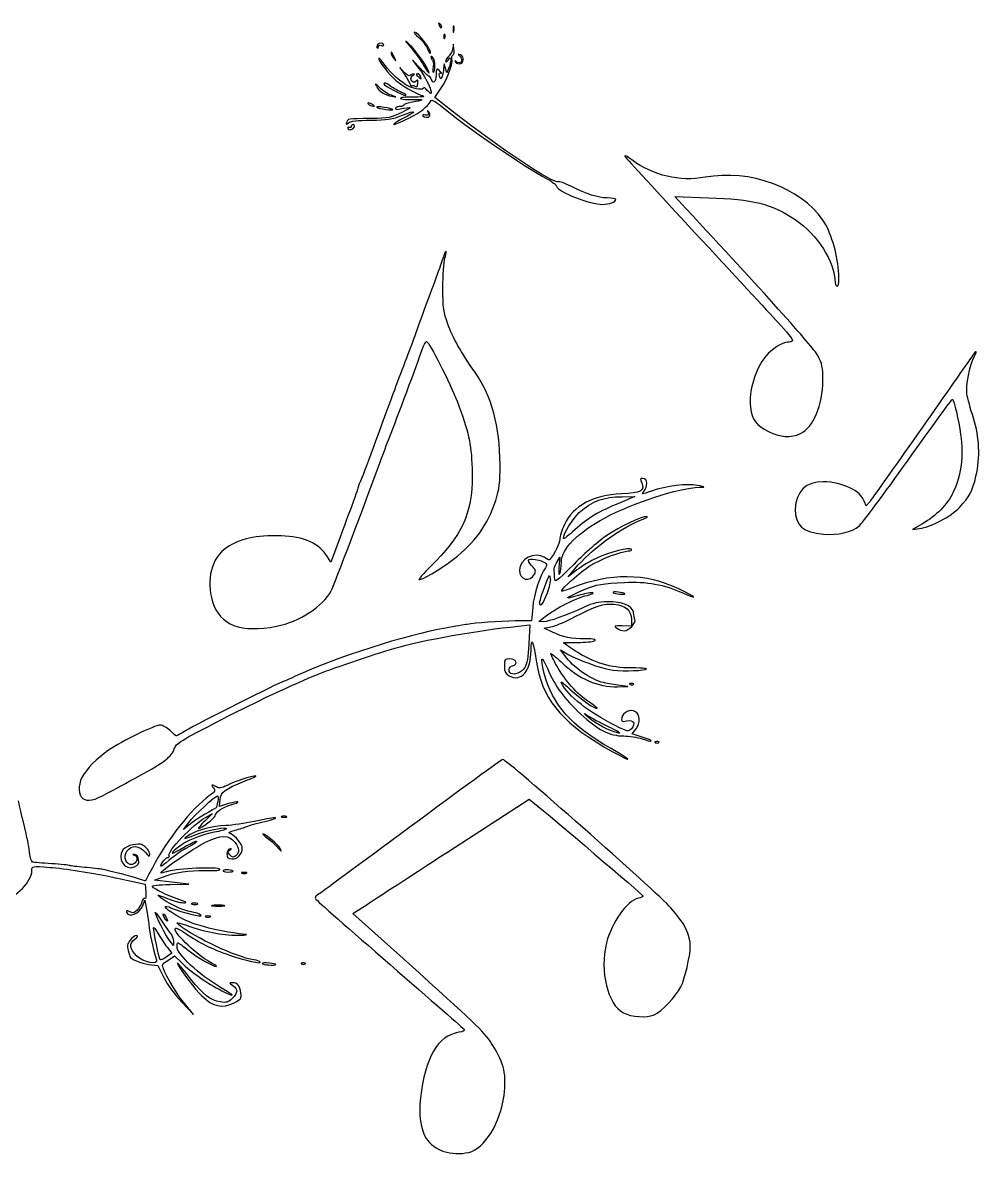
# Model space of a CAD drawing. Extents: x -605 to 778, y -197 to 423.
# Drawn here: x 160.2 to 346.4, y 148.1 to 368.6 of the extents above; entities that cross this region are included whole.
import ezdxf

# ---------------------------------------------------------------- set-up
doc = ezdxf.new("R2010")
doc.units = 0
doc.layers.add('Layer_1', color=7, linetype='CONTINUOUS')

msp = doc.modelspace()

# ---------------------------------------------------------------- linework, layer by layer
at = {"layer": 'Layer_1', "color": 7}
for points in [[(241.205036, 368.052268), (241.205036, 368.052268)], [(243.886147, 367.276157), (243.886147, 367.276157)], [(229.175314, 364.242268), (229.175314, 364.242268)], [(235.666425, 363.74838), (235.666425, 363.74838)], [(237.218647, 365.688657), (237.218647, 365.688657)], [(242.08698, 365.829768), (242.08698, 365.829768)], [(243.886147, 363.854213), (243.886147, 363.854213)], [(231.821147, 362.654768), (231.821147, 362.654768)], [(239.582258, 361.913935), (239.582258, 361.913935)], [(245.156147, 362.125602), (245.156147, 362.125602)], [(234.396425, 358.915324), (233.51448, 359.867824), (234.361147, 358.633102), (234.361147, 358.633102)], [(237.606702, 359.585602), (235.983925, 361.278935), (237.253925, 359.656157)], [(243.074758, 359.797268), (242.651425, 358.809491), (242.40448, 359.691435), (242.122258, 360.57338), (242.051702, 359.691435)], [(236.760036, 358.491991), (236.760036, 358.491991)], [(228.963647, 356.234213), (228.963647, 356.234213)], [(230.410036, 356.692824), (230.410036, 356.692824)], [(244.274202, 350.942546), (240.358369, 354.046991), (241.522536, 355.81088)], [(227.587814, 352.63588), (227.587814, 352.63588)], [(229.034202, 352.141991), (229.034202, 352.141991)], [(239.017814, 351.083657), (239.017814, 351.083657)], [(224.060036, 348.367268), (224.060036, 348.367268)], [(277.364758, 342.47588), (277.364758, 342.47588)], [(289.147536, 332.456991), (287.030869, 334.750046), (293.557258, 334.53838)], [(242.228091, 323.637546), (242.228091, 323.637546)], [(344.32198, 303.000046), (344.32198, 303.000046)], [(280.575036, 279.081713), (280.575036, 279.081713)], [(276.800314, 276.400602), (279.269758, 276.43588), (276.412258, 275.236435), (276.412258, 275.236435)], [(324.919202, 275.412824), (324.248925, 274.601435), (323.931425, 275.412824)], [(335.185036, 271.144213), (333.244758, 270.015324), (334.585314, 270.226991)], [(220.81448, 265.570324), (220.108925, 263.665324), (219.473925, 264.723657)], [(264.029758, 263.559491), (264.664758, 264.617824), (264.488369, 262.677546)], [(267.980869, 262.14838), (266.252258, 260.807824), (267.557536, 262.360046)], [(262.160036, 257.632824), (262.160036, 257.632824)], [(275.001147, 257.773935), (275.001147, 257.773935)], [(259.373091, 254.916435), (259.161425, 252.270602), (255.986425, 252.235324)], [(256.515591, 251.212268), (258.808647, 251.459213), (258.632258, 247.790324)], [(261.489758, 252.094213), (260.572536, 252.129491), (261.45448, 252.835046)], [(278.564202, 252.588102), (278.564202, 251.212268), (276.800314, 251.282824)], [(263.253647, 250.048102), (261.630869, 250.824213), (263.218369, 251.176991)], [(265.617258, 245.497268), (264.805869, 246.626157), (266.428647, 245.673657)], [(275.883091, 239.429491), (277.858647, 239.500046), (275.918369, 239.782268)], [(278.317258, 239.852824), (278.317258, 239.852824)], [(274.15448, 231.66838), (274.15448, 231.66838)], [(280.680869, 229.657546), (278.740591, 230.257268), (279.481425, 231.245046)], [(283.256147, 228.563935), (283.256147, 228.563935)], [(198.130869, 217.098657), (198.130869, 217.098657)], [(200.17698, 216.710602), (198.483647, 216.181435), (198.58948, 217.521991)], [(244.274202, 208.243935), (258.667536, 217.592546), (259.725869, 216.74588)], [(195.873091, 214.100046), (197.072536, 214.770324), (195.590869, 213.323935)], [(210.583925, 214.100046), (210.583925, 214.100046)], [(192.839202, 212.794768), (191.428091, 211.701157), (192.486425, 213.041713)], [(235.525314, 212.195046), (235.525314, 212.195046)], [(207.867536, 209.937268), (207.867536, 209.937268)], [(181.585591, 208.702546), (181.585591, 208.702546)], [(199.153925, 203.72838), (199.153925, 203.72838)], [(202.822814, 203.163935), (202.822814, 203.163935)], [(181.021147, 201.717546), (184.019758, 201.082546), (184.125591, 199.565602)], [(188.852814, 200.976713), (192.486425, 201.047268), (189.135036, 201.435324), (185.783647, 201.82338), (187.371147, 202.423102)], [(183.525869, 196.849213), (183.949202, 197.942824), (184.196147, 196.531713)], [(193.121425, 197.166713), (193.121425, 197.166713)], [(197.178369, 196.813935), (197.178369, 196.813935)], [(237.218647, 183.866991), (224.412814, 195.367546), (227.16448, 197.131435)], [(188.076702, 194.591435), (188.076702, 194.591435)], [(195.767258, 194.697268), (195.767258, 194.697268)], [(189.487814, 189.970046), (189.487814, 189.12338), (188.782258, 190.005324)], [(188.993925, 191.381157), (188.993925, 191.381157)], [(188.253091, 188.80588), (189.170314, 187.606435), (188.11198, 186.865602)], [(188.253091, 188.80588), (188.253091, 188.80588)], [(184.654758, 185.454491), (186.453925, 185.242824), (187.653369, 182.879213)], [(188.570591, 186.371713), (189.734758, 187.112546), (191.110591, 185.736713)], [(190.369758, 185.419213), (190.369758, 185.419213)], [(206.773925, 185.63088), (206.773925, 185.63088)], [(214.46448, 185.525046), (214.46448, 185.525046)], [(191.110591, 178.116713), (193.403647, 175.717824), (191.498647, 178.046157)]]:
    msp.add_lwpolyline(points, dxfattribs=at)
for points in [[(241.381425, 368.263935), (241.028647, 368.581435), (240.993369, 368.546157), (241.205036, 368.052268)], [(241.628369, 367.628935), (241.734202, 367.734768), (241.628369, 368.016991), (241.381425, 368.263935)], [(236.336702, 366.746991), (236.160314, 366.746991), (236.583647, 366.28838), (237.218647, 365.688657)], [(239.476425, 362.654768), (239.899758, 363.078102), (237.077536, 366.746991), (236.336702, 366.746991)], [(241.205036, 368.052268), (241.310869, 367.699491), (241.522536, 367.523102), (241.628369, 367.628935)], [(242.263369, 366.28838), (242.157536, 366.429491), (242.051702, 366.217824), (242.08698, 365.829768)], [(242.298647, 365.618102), (242.40448, 365.865046), (242.369202, 366.182546), (242.263369, 366.28838)], [(244.062536, 367.911157), (243.956702, 368.122824), (243.886147, 367.87588), (243.886147, 367.276157)], [(243.886147, 367.276157), (243.886147, 366.711713), (243.956702, 366.500046), (244.062536, 366.852824)], [(244.062536, 366.852824), (244.133091, 367.170324), (244.133091, 367.664213), (244.062536, 367.911157)], [(229.175314, 364.242268), (229.034202, 364.030602), (229.034202, 363.783657), (229.140036, 363.677824)], [(229.140036, 363.677824), (229.245869, 363.536713), (229.351702, 363.642546), (229.351702, 363.889491)], [(230.410036, 364.277546), (230.410036, 364.736157), (229.457536, 364.736157), (229.175314, 364.242268)], [(229.351702, 363.889491), (229.351702, 364.171713), (229.598647, 364.277546), (229.880869, 364.136435)], [(229.880869, 364.136435), (230.163091, 364.030602), (230.410036, 364.101157), (230.410036, 364.277546)], [(235.313647, 364.453935), (234.396425, 365.300602), (234.46698, 365.159491), (235.666425, 363.74838)], [(239.22948, 358.844768), (239.22948, 359.515046), (236.548369, 363.325046), (235.313647, 364.453935)], [(235.666425, 363.74838), (236.513091, 362.79588), (237.64198, 361.20838), (238.206425, 360.220602)], [(237.218647, 365.688657), (237.888925, 365.124213), (238.629758, 364.136435), (238.876702, 363.571991)], [(242.08698, 365.829768), (242.08698, 365.441713), (242.192814, 365.33588), (242.298647, 365.618102)], [(243.886147, 363.854213), (243.850869, 363.289768), (243.498091, 362.548935), (243.110036, 362.16088)], [(244.062536, 363.571991), (243.956702, 364.595046), (243.921425, 364.630324), (243.886147, 363.854213)], [(229.422258, 361.666991), (229.140036, 361.384768), (231.503647, 358.35088), (232.844202, 357.292546)], [(230.692258, 360.25588), (230.092536, 361.102546), (229.528091, 361.737546), (229.422258, 361.666991)], [(232.491425, 361.808102), (231.997536, 362.901713), (231.821147, 363.078102), (231.821147, 362.654768)], [(231.821147, 362.654768), (231.821147, 362.443102), (232.068091, 361.984491), (232.385591, 361.596435)], [(232.385591, 361.596435), (232.87948, 360.961435), (232.87948, 360.961435), (232.491425, 361.808102)], [(238.876702, 363.571991), (239.123647, 362.972268), (239.405869, 362.548935), (239.476425, 362.654768)], [(240.040869, 361.666991), (239.793925, 362.019768), (239.582258, 362.125602), (239.582258, 361.913935)], [(239.582258, 361.913935), (239.582258, 361.666991), (239.723369, 361.420046), (239.86448, 361.314213)], [(240.040869, 358.98588), (240.464202, 358.98588), (240.464202, 361.102546), (240.040869, 361.666991)], [(241.522536, 355.81088), (242.827814, 357.751157), (243.99198, 360.855602), (243.67448, 361.631713)], [(243.110036, 362.16088), (242.72198, 361.772824), (242.40448, 361.278935), (242.40448, 361.031991)], [(242.933647, 361.314213), (243.35698, 361.913935), (243.427536, 361.913935), (243.462814, 361.384768)], [(243.67448, 361.631713), (243.603925, 361.878657), (243.67448, 362.16088), (243.850869, 362.231435)], [(243.850869, 362.231435), (244.062536, 362.301991), (244.168369, 362.901713), (244.062536, 363.571991)], [(245.332536, 362.301991), (244.838647, 362.513657), (244.768091, 362.47838), (245.156147, 362.125602)], [(245.085591, 360.57338), (246.002814, 360.57338), (246.179202, 361.984491), (245.332536, 362.301991)], [(245.156147, 362.125602), (245.367814, 361.878657), (245.57948, 361.455324), (245.57948, 361.20838)], [(235.348925, 356.163657), (233.726147, 357.010324), (231.821147, 358.66838), (230.692258, 360.25588)], [(237.253925, 359.656157), (239.088369, 357.292546), (240.605314, 353.341435), (238.876702, 355.422824)], [(239.264758, 358.174491), (239.22948, 357.998102), (238.488647, 358.633102), (237.606702, 359.585602)], [(238.206425, 360.220602), (238.770869, 359.268102), (239.22948, 358.633102), (239.22948, 358.844768)], [(239.86448, 361.314213), (240.040869, 361.20838), (240.111425, 360.643935), (240.005591, 360.044213)], [(240.005591, 360.044213), (239.935036, 359.479768), (239.935036, 358.98588), (240.040869, 358.98588)], [(241.381425, 359.091713), (240.781702, 359.867824), (240.605314, 359.691435), (240.570036, 358.315602)], [(242.051702, 359.691435), (242.016425, 359.197546), (241.875314, 358.491991), (241.734202, 358.139213)], [(242.40448, 361.031991), (242.40448, 360.820324), (242.651425, 360.926157), (242.933647, 361.314213)], [(243.462814, 361.384768), (243.462814, 361.067268), (243.286425, 360.361713), (243.074758, 359.797268)], [(244.415314, 361.102546), (244.30948, 361.314213), (244.274202, 361.278935), (244.30948, 361.031991)], [(244.30948, 361.031991), (244.380036, 360.785046), (244.697536, 360.57338), (245.085591, 360.57338)], [(245.57948, 361.20838), (245.57948, 360.679213), (244.662258, 360.57338), (244.415314, 361.102546)], [(232.844202, 357.292546), (234.220036, 356.163657), (235.983925, 355.140602), (237.64198, 354.505602)], [(234.361147, 358.633102), (234.819758, 357.962824), (235.348925, 357.08088), (235.454758, 356.728102)], [(235.525314, 358.280324), (235.41948, 358.103935), (234.925591, 358.35088), (234.396425, 358.915324)], [(236.160314, 358.597824), (235.948647, 358.633102), (235.631147, 358.491991), (235.525314, 358.280324)], [(235.701702, 357.751157), (235.701702, 357.998102), (235.913369, 358.315602), (236.160314, 358.386157)], [(236.795314, 357.257268), (236.442536, 356.692824), (235.701702, 357.045602), (235.701702, 357.751157)], [(236.160314, 358.386157), (236.477814, 358.527268), (236.477814, 358.597824), (236.160314, 358.597824)], [(237.606702, 358.068657), (237.430314, 358.562546), (236.760036, 358.880046), (236.760036, 358.491991)], [(236.760036, 358.491991), (236.760036, 358.421435), (237.00698, 358.174491), (237.289202, 357.927546)], [(237.042258, 356.798657), (237.077536, 357.468935), (237.00698, 357.610046), (236.795314, 357.257268)], [(237.289202, 357.927546), (237.747814, 357.539491), (237.783091, 357.574768), (237.606702, 358.068657)], [(239.617536, 357.645324), (239.405869, 358.103935), (239.264758, 358.315602), (239.264758, 358.174491)], [(240.570036, 358.315602), (240.534758, 356.904491), (240.040869, 356.586991), (239.617536, 357.645324)], [(241.275591, 358.209768), (241.13448, 358.738935), (241.205036, 358.915324), (241.45198, 358.738935)], [(241.734202, 358.139213), (241.487258, 357.468935), (241.45198, 357.468935), (241.275591, 358.209768)], [(241.45198, 358.738935), (241.698925, 358.597824), (241.663647, 358.774213), (241.381425, 359.091713)], [(229.598647, 355.951991), (228.787258, 356.798657), (228.610869, 356.869213), (228.963647, 356.234213)], [(228.963647, 356.234213), (229.492814, 355.246435), (230.621702, 354.505602), (231.997536, 354.258657)], [(231.891702, 354.470324), (231.221425, 354.681991), (230.198369, 355.352268), (229.598647, 355.951991)], [(231.785869, 356.198935), (230.833369, 356.869213), (230.410036, 357.010324), (230.410036, 356.692824)], [(230.410036, 356.692824), (230.410036, 356.375324), (234.114202, 354.399768), (234.643369, 354.435046)], [(233.937814, 354.999491), (233.267536, 355.281713), (232.279758, 355.846157), (231.785869, 356.198935)], [(234.643369, 354.435046), (234.925591, 354.435046), (234.608091, 354.681991), (233.937814, 354.999491)], [(238.171147, 355.916713), (238.171147, 355.422824), (236.407258, 355.599213), (235.348925, 356.163657)], [(235.454758, 356.728102), (235.595869, 356.375324), (235.807536, 356.163657), (235.948647, 356.269491)], [(235.948647, 356.269491), (236.05448, 356.410602), (236.336702, 356.375324), (236.548369, 356.163657)], [(236.548369, 356.163657), (236.830591, 355.951991), (236.971702, 356.12838), (237.042258, 356.798657)], [(238.876702, 355.422824), (238.488647, 355.881435), (238.171147, 356.093102), (238.171147, 355.916713)], [(227.411425, 352.988657), (227.235036, 352.988657), (227.305591, 352.812268), (227.587814, 352.63588)], [(228.293369, 352.63588), (228.011147, 352.812268), (227.623091, 352.988657), (227.411425, 352.988657)], [(231.997536, 354.258657), (232.985314, 354.082268), (232.985314, 354.082268), (231.891702, 354.470324)], [(233.690869, 353.90588), (233.443925, 353.694213), (235.10198, 353.553102), (236.901147, 353.658935)], [(236.301425, 354.117546), (234.996147, 354.152824), (233.83198, 354.046991), (233.690869, 353.90588)], [(236.019202, 353.129768), (235.172536, 352.988657), (234.431702, 352.776991), (234.361147, 352.600602)], [(235.278369, 350.025324), (237.64198, 351.224768), (238.700314, 352.036157), (239.652814, 353.447268)], [(236.901147, 353.658935), (238.453369, 353.729491), (237.818369, 353.376713), (236.019202, 353.129768)], [(237.64198, 354.505602), (238.59448, 354.152824), (238.488647, 354.117546), (236.301425, 354.117546)], [(239.652814, 353.447268), (239.758647, 353.658935), (240.711147, 353.094491), (241.76948, 352.212546)], [(227.587814, 352.63588), (227.870036, 352.459491), (228.293369, 352.283102), (228.469758, 352.283102)], [(227.870036, 349.637268), (231.115591, 349.637268), (231.997536, 349.77838), (234.043647, 350.589768)], [(233.937814, 351.118935), (231.821147, 350.09588), (231.362536, 349.990046), (227.940591, 349.954768)], [(228.469758, 352.283102), (228.681425, 352.283102), (228.575591, 352.459491), (228.293369, 352.63588)], [(230.410036, 352.106713), (229.528091, 352.247824), (228.928369, 352.247824), (229.034202, 352.141991)], [(229.034202, 352.141991), (229.281147, 351.859768), (232.420869, 351.436435), (232.173925, 351.68338)], [(232.173925, 351.68338), (232.068091, 351.789213), (231.29198, 351.965602), (230.410036, 352.106713)], [(232.703091, 351.965602), (232.597258, 351.753935), (232.844202, 351.68338), (233.302814, 351.753935)], [(233.585036, 352.283102), (233.232258, 352.283102), (232.844202, 352.141991), (232.703091, 351.965602)], [(233.302814, 351.753935), (236.089758, 352.283102), (236.160314, 352.247824), (233.937814, 351.118935)], [(234.361147, 352.600602), (234.290591, 352.424213), (233.937814, 352.283102), (233.585036, 352.283102)], [(234.043647, 350.589768), (236.830591, 351.718657), (236.901147, 351.330602), (234.114202, 349.954768)], [(238.523925, 350.625046), (238.135869, 350.73088), (237.888925, 350.660324), (238.030036, 350.483935)], [(239.017814, 351.083657), (239.194202, 350.554491), (239.088369, 350.483935), (238.523925, 350.625046)], [(239.158925, 351.224768), (238.876702, 351.648102), (238.841425, 351.612824), (239.017814, 351.083657)], [(239.370591, 350.448657), (239.441147, 350.589768), (239.370591, 350.942546), (239.158925, 351.224768)], [(241.76948, 352.212546), (246.073369, 348.543657), (257.856147, 340.500324), (262.230591, 338.171991)], [(264.347258, 337.642824), (263.712258, 337.043102), (252.705591, 344.345602), (244.274202, 350.942546)], [(223.213369, 349.249213), (223.001702, 348.755324), (223.072258, 348.720046), (223.566147, 349.108102)], [(227.940591, 349.954768), (223.213369, 349.884213), (223.460314, 349.919491), (223.213369, 349.249213)], [(223.707258, 348.226157), (223.530869, 348.331991), (223.35448, 348.261435), (223.35448, 348.049768)], [(223.35448, 348.049768), (223.35448, 347.520602), (224.483369, 347.732268), (224.695036, 348.331991)], [(223.566147, 349.108102), (223.918925, 349.425602), (225.294758, 349.601991), (227.870036, 349.637268)], [(224.060036, 348.367268), (224.060036, 348.19088), (223.918925, 348.120324), (223.707258, 348.226157)], [(224.448091, 348.755324), (224.236425, 348.755324), (224.060036, 348.578935), (224.060036, 348.367268)], [(224.695036, 348.331991), (224.765591, 348.543657), (224.659758, 348.755324), (224.448091, 348.755324)], [(234.114202, 349.954768), (233.055869, 349.425602), (232.279758, 348.896435), (232.350314, 348.790602)], [(232.350314, 348.790602), (232.456147, 348.720046), (233.761425, 349.249213), (235.278369, 350.025324)], [(238.030036, 350.483935), (238.241702, 350.09588), (239.123647, 350.060602), (239.370591, 350.448657)], [(278.634758, 341.911435), (277.64698, 342.652268), (277.117814, 342.899213), (277.364758, 342.47588)], [(277.364758, 342.47588), (277.64698, 342.123102), (283.750036, 335.49088), (290.911425, 327.729768)], [(292.922258, 338.524768), (287.912814, 337.642824), (282.973925, 338.806991), (278.634758, 341.911435)], [(315.817536, 330.199213), (311.443091, 336.549213), (301.600591, 340.112268), (292.922258, 338.524768)], [(262.230591, 338.171991), (263.147814, 337.71338), (263.959202, 337.043102), (264.029758, 336.76088)], [(266.781425, 336.76088), (265.546702, 337.360602), (264.453091, 337.783935), (264.347258, 337.642824)], [(264.029758, 336.76088), (264.31198, 335.667268), (270.520869, 333.233102), (272.990314, 333.233102)], [(273.872258, 334.503102), (272.002536, 334.53838), (270.02698, 335.17338), (266.781425, 336.76088)], [(272.990314, 333.233102), (274.225036, 333.233102), (275.565591, 333.762268), (275.565591, 334.22088)], [(275.565591, 334.22088), (275.565591, 334.361991), (274.824758, 334.467824), (273.872258, 334.503102)], [(293.557258, 334.53838), (302.129758, 334.291435), (305.939758, 333.303657), (310.420036, 330.305046)], [(314.829758, 303.846713), (313.983091, 305.434213), (303.752536, 316.864213), (289.147536, 332.456991)], [(310.420036, 330.305046), (314.829758, 327.306435), (318.040036, 322.226435), (318.216425, 317.993102)], [(318.851425, 320.356713), (318.60448, 323.813935), (317.299202, 328.047268), (315.817536, 330.199213)], [(290.911425, 327.729768), (298.108091, 320.003935), (305.340036, 312.172268), (307.033369, 310.337824)], [(242.298647, 322.755602), (242.651425, 323.955046), (242.616147, 324.660602), (242.228091, 323.637546)], [(242.228091, 323.637546), (242.122258, 323.390602), (241.734202, 322.296991), (241.381425, 321.238657)], [(241.910591, 317.005324), (241.910591, 319.439491), (242.08698, 322.014768), (242.298647, 322.755602)], [(241.381425, 321.238657), (240.993369, 320.180324), (240.146702, 317.781435), (239.441147, 315.946991)], [(318.639758, 317.358102), (318.92198, 317.358102), (318.992536, 318.240046), (318.851425, 320.356713)], [(318.216425, 317.993102), (318.251702, 317.640324), (318.428091, 317.358102), (318.639758, 317.358102)], [(239.441147, 315.946991), (238.770869, 314.112546), (237.677258, 311.078657), (236.971702, 309.173657)], [(242.863091, 309.949768), (242.016425, 312.31338), (241.910591, 313.089491), (241.910591, 317.005324)], [(236.971702, 309.173657), (236.301425, 307.303935), (235.348925, 304.69338), (234.819758, 303.352824)], [(248.225314, 300.460046), (245.367814, 304.587546), (243.850869, 307.303935), (242.863091, 309.949768)], [(307.033369, 310.337824), (308.726702, 308.538657), (310.03198, 306.880602), (309.926147, 306.739491)], [(237.818369, 304.834491), (238.135869, 305.822268), (238.559202, 306.563102), (238.735591, 306.563102)], [(238.735591, 306.563102), (239.22948, 306.492546), (243.321702, 298.484491), (244.662258, 294.956713)], [(309.926147, 306.739491), (309.820314, 306.563102), (309.39698, 306.421991), (308.973647, 306.421991)], [(231.574202, 288.077546), (232.808925, 291.217268), (237.077536, 302.647268), (237.818369, 304.834491)], [(308.973647, 306.421991), (307.950591, 306.421991), (305.833925, 305.081435), (304.705036, 303.705602)], [(345.239202, 303.599768), (346.050591, 305.187268), (345.59198, 304.869768), (344.32198, 303.000046)], [(234.819758, 303.352824), (233.126425, 298.943102), (232.24448, 296.579491), (228.822536, 287.195602)], [(304.705036, 303.705602), (302.658925, 301.236157), (301.318369, 296.791157), (301.706425, 293.792546)], [(315.817536, 299.013657), (315.817536, 301.588935), (315.676425, 302.223935), (314.829758, 303.846713)], [(344.32198, 303.000046), (342.487536, 300.318935), (325.624758, 276.330046), (324.919202, 275.412824)], [(343.828091, 296.403102), (343.581147, 297.990602), (344.357258, 301.871157), (345.239202, 303.599768)], [(253.023091, 282.644768), (252.952536, 290.123657), (251.435591, 295.838657), (248.225314, 300.460046)], [(311.443091, 288.677268), (313.983091, 289.876713), (315.817536, 294.21588), (315.817536, 299.013657)], [(332.398091, 283.526713), (337.090036, 290.123657), (340.970591, 295.450602), (341.041147, 295.380046)], [(345.098091, 291.67588), (344.533647, 293.475046), (343.969202, 295.591713), (343.828091, 296.403102)], [(244.662258, 294.956713), (246.955314, 288.888935), (247.378647, 286.983935), (247.590314, 281.903935)], [(301.706425, 293.792546), (302.059202, 291.323102), (302.835314, 290.264768), (305.234202, 289.065324)], [(341.041147, 295.380046), (341.358647, 295.097824), (342.205314, 291.287824), (342.593369, 288.50088)], [(345.59198, 280.386991), (346.438647, 284.05588), (346.297536, 287.901157), (345.098091, 291.67588)], [(305.234202, 289.065324), (307.456702, 287.936435), (309.608647, 287.795324), (311.443091, 288.677268)], [(228.822536, 287.195602), (227.552536, 283.703102), (226.282536, 280.351713), (226.000314, 279.716713)], [(229.70448, 283.138657), (230.233647, 284.620324), (231.080314, 286.842824), (231.574202, 288.077546)], [(342.593369, 288.50088), (343.228369, 284.267546), (342.73448, 280.56338), (341.182258, 277.317824)], [(220.17948, 258.091435), (220.708647, 259.149768), (226.776425, 275.130602), (229.70448, 283.138657)], [(252.176425, 275.659768), (252.917258, 277.952824), (253.023091, 279.046435), (253.023091, 282.644768)], [(322.837814, 270.685602), (323.402258, 271.144213), (327.706147, 276.929768), (332.398091, 283.526713)], [(247.590314, 281.903935), (247.907814, 274.178102), (246.108647, 269.556713), (240.570036, 263.947546)], [(342.381702, 274.319213), (344.286702, 276.365324), (344.921702, 277.529491), (345.59198, 280.386991)], [(225.471147, 278.376157), (225.471147, 278.164491), (223.707258, 273.331435), (220.81448, 265.570324)], [(226.000314, 279.716713), (225.718091, 279.116991), (225.471147, 278.517268), (225.471147, 278.376157)], [(273.448925, 272.30838), (278.881702, 275.236435), (287.701147, 278.093935), (291.793369, 278.235046)], [(280.575036, 279.081713), (281.245314, 277.564768), (280.398647, 277.106157), (276.659202, 276.929768)], [(280.857258, 279.963657), (280.257536, 279.963657), (280.222258, 279.857824), (280.575036, 279.081713)], [(280.963091, 277.423657), (281.809758, 278.376157), (281.739202, 279.963657), (280.857258, 279.963657)], [(291.440591, 278.587824), (289.465036, 279.011157), (285.337536, 278.517268), (282.480036, 277.494213)], [(291.793369, 278.235046), (292.992814, 278.270324), (292.992814, 278.270324), (291.440591, 278.587824)], [(315.888091, 279.29338), (312.536702, 279.399213), (310.525869, 277.38838), (310.455314, 273.966435)], [(323.931425, 275.412824), (323.084758, 277.600046), (319.733369, 279.222824), (315.888091, 279.29338)], [(243.99198, 264.265046), (248.084202, 267.369491), (250.694758, 271.03838), (252.176425, 275.659768)], [(276.659202, 276.929768), (271.050036, 276.682824), (267.275314, 274.671991), (265.546702, 270.967824)], [(268.43948, 273.331435), (270.944202, 275.589213), (273.096147, 276.365324), (276.800314, 276.400602)], [(282.480036, 277.494213), (280.539758, 276.823935), (280.433925, 276.823935), (280.963091, 277.423657)], [(341.182258, 277.317824), (339.982814, 274.813102), (337.866147, 272.661157), (335.185036, 271.144213)], [(276.412258, 275.236435), (272.108369, 273.472546), (270.097536, 272.273102), (267.592814, 269.980046)], [(310.455314, 273.966435), (310.384758, 270.861991), (311.972258, 269.45088), (315.958647, 269.098102)], [(334.585314, 270.226991), (336.913647, 270.544491), (340.688369, 272.520046), (342.381702, 274.319213)], [(264.94698, 263.700602), (264.982258, 266.27588), (268.086702, 269.380324), (273.448925, 272.30838)], [(265.335036, 268.286713), (265.335036, 269.239213), (267.16948, 272.167268), (268.43948, 273.331435)], [(267.557536, 262.360046), (270.732536, 266.099491), (276.024202, 270.050602), (280.116425, 271.743935)], [(281.633369, 272.555324), (280.539758, 272.555324), (276.271147, 270.544491), (273.801702, 268.886435)], [(280.116425, 271.743935), (281.210036, 272.167268), (281.880314, 272.555324), (281.633369, 272.555324)], [(265.546702, 270.967824), (265.052814, 269.944768), (264.62948, 268.639491), (264.62948, 268.075046)], [(267.592814, 269.980046), (266.358091, 268.851157), (265.335036, 268.075046), (265.335036, 268.286713)], [(315.958647, 269.098102), (318.675036, 268.886435), (321.497258, 269.521435), (322.837814, 270.685602)], [(210.478091, 268.780602), (205.398091, 268.886435), (202.434758, 268.251435), (199.894758, 266.522824)], [(219.473925, 264.723657), (217.921702, 267.263657), (214.711425, 268.710046), (210.478091, 268.780602)], [(264.62948, 268.075046), (264.62948, 267.298935), (263.67698, 265.393935), (262.653925, 264.123935)], [(273.801702, 268.886435), (272.355314, 267.898657), (269.497814, 265.393935), (267.416425, 263.312546)], [(199.894758, 266.522824), (196.860869, 264.441435), (195.802536, 260.384491), (197.107814, 255.939491)], [(261.595591, 264.617824), (259.796425, 265.781991), (256.797814, 264.265046), (256.797814, 262.14838)], [(259.161425, 263.030324), (258.032536, 264.194491), (258.561702, 264.582546), (260.537258, 264.05338)], [(262.653925, 264.123935), (262.583369, 264.05338), (262.124758, 264.265046), (261.595591, 264.617824)], [(270.520869, 262.995046), (272.531702, 264.229768), (276.659202, 265.817268), (277.96448, 265.852546)], [(278.59948, 266.170046), (278.317258, 266.628657), (274.295591, 265.605602), (271.861425, 264.476713)], [(277.96448, 265.852546), (278.423091, 265.852546), (278.705314, 265.993657), (278.59948, 266.170046)], [(240.570036, 263.947546), (238.665036, 262.042546), (237.183369, 260.384491), (237.253925, 260.278657)], [(237.253925, 260.278657), (237.536147, 259.996435), (241.346147, 262.254213), (243.99198, 264.265046)], [(259.725869, 261.336991), (260.043369, 261.936713), (259.937536, 262.218935), (259.161425, 263.030324)], [(261.877814, 262.571713), (260.854758, 261.301713), (259.54948, 257.350602), (259.373091, 254.916435)], [(260.537258, 264.05338), (261.948369, 263.665324), (262.371702, 263.206713), (261.877814, 262.571713)], [(263.535869, 262.14838), (263.465314, 262.360046), (263.712258, 262.995046), (264.029758, 263.559491)], [(267.416425, 263.312546), (263.747536, 259.643657), (263.641702, 259.573102), (263.641702, 260.666713)], [(264.488369, 262.677546), (264.382536, 261.442824), (264.453091, 260.984213), (264.62948, 261.442824)], [(264.62948, 261.442824), (264.805869, 261.83088), (264.94698, 262.853935), (264.94698, 263.700602)], [(264.982258, 258.091435), (264.982258, 258.550046), (268.651147, 261.795602), (270.520869, 262.995046)], [(271.861425, 264.476713), (270.697258, 263.947546), (268.968647, 262.889213), (267.980869, 262.14838)], [(256.797814, 262.14838), (256.797814, 260.208102), (258.808647, 259.643657), (259.725869, 261.336991)], [(260.748925, 255.727824), (260.748925, 256.256991), (261.525036, 258.620602), (262.265869, 260.313935)], [(262.795036, 260.455046), (262.865591, 259.996435), (262.548091, 258.726435), (262.160036, 257.632824)], [(262.265869, 260.313935), (262.689202, 261.301713), (262.689202, 261.301713), (262.795036, 260.455046)], [(263.641702, 260.666713), (263.641702, 261.301713), (263.571147, 261.971991), (263.535869, 262.14838)], [(287.80698, 258.479491), (281.351147, 261.548657), (274.401425, 261.619213), (267.028369, 258.65588)], [(209.560869, 251.212268), (213.970591, 252.058935), (218.662536, 255.128102), (220.17948, 258.091435)], [(267.028369, 258.65588), (265.89948, 258.197268), (264.982258, 257.950324), (264.982258, 258.091435)], [(268.298369, 257.209491), (265.123369, 256.256991), (265.546702, 256.715602), (269.39198, 258.33838)], [(269.39198, 258.33838), (271.755591, 259.326157), (272.990314, 259.573102), (277.258925, 259.749491)], [(277.294202, 257.526991), (277.047258, 257.773935), (274.860036, 258.056157), (275.001147, 257.773935)], [(277.258925, 259.749491), (281.45698, 259.961157), (285.020036, 259.29088), (288.547814, 257.70338)], [(288.547814, 257.70338), (291.758091, 256.256991), (291.228925, 256.821435), (287.80698, 258.479491)], [(197.107814, 255.939491), (198.448369, 251.459213), (202.681702, 249.836435), (209.560869, 251.212268)], [(262.160036, 257.632824), (261.419202, 255.657268), (260.748925, 254.740046), (260.748925, 255.727824)], [(261.45448, 252.835046), (263.324202, 254.387268), (267.345869, 256.503935), (269.533091, 257.103657)], [(270.944202, 257.70338), (270.450314, 257.738657), (269.250869, 257.491713), (268.298369, 257.209491)], [(273.942814, 255.974768), (272.143647, 255.974768), (271.155869, 255.727824), (269.286147, 254.881157)], [(269.533091, 257.103657), (270.838369, 257.421157), (271.438091, 257.70338), (270.944202, 257.70338)], [(278.952258, 253.928657), (278.670036, 255.233935), (276.835591, 255.974768), (273.942814, 255.974768)], [(275.001147, 257.773935), (275.10698, 257.632824), (275.671425, 257.491713), (276.306425, 257.456435)], [(276.306425, 257.456435), (276.941425, 257.421157), (277.400036, 257.421157), (277.294202, 257.526991)], [(269.286147, 254.881157), (265.793647, 253.25838), (262.512814, 252.094213), (261.489758, 252.094213)], [(267.628091, 253.081991), (271.473369, 255.128102), (273.237258, 255.692546), (275.177536, 255.48088)], [(275.177536, 255.48088), (277.470591, 255.233935), (278.564202, 254.281435), (278.564202, 252.588102)], [(279.269758, 252.552824), (279.199202, 252.799768), (279.058091, 253.399491), (278.952258, 253.928657)], [(246.637814, 251.565046), (246.143925, 251.494491), (244.238925, 251.176991), (242.40448, 250.859491)], [(255.986425, 252.235324), (252.740869, 252.164768), (248.225314, 251.847268), (246.637814, 251.565046)], [(263.218369, 251.176991), (264.100314, 251.388657), (266.075869, 252.235324), (267.628091, 253.081991)], [(276.800314, 251.282824), (275.177536, 251.318102), (275.10698, 251.282824), (275.706702, 250.824213)], [(277.188369, 250.330324), (278.035036, 250.330324), (279.481425, 251.882546), (279.269758, 252.552824)], [(242.40448, 250.859491), (234.996147, 249.589491), (220.885036, 245.073935), (213.19448, 241.475602)], [(232.526702, 246.943657), (237.888925, 248.49588), (248.930869, 250.471435), (256.515591, 251.212268)], [(259.055591, 246.555602), (259.020314, 249.307268), (259.443647, 248.425324), (260.043369, 244.544768)], [(269.638925, 248.778102), (266.781425, 248.778102), (265.370314, 249.060324), (263.253647, 250.048102)], [(275.706702, 250.824213), (276.094758, 250.541991), (276.765036, 250.330324), (277.188369, 250.330324)], [(217.180869, 241.722546), (219.368091, 242.639768), (228.505036, 245.779491), (232.526702, 246.943657)], [(258.632258, 247.790324), (258.491147, 245.109213), (258.27948, 243.874491), (257.820869, 243.168935)], [(265.335036, 248.001991), (265.335036, 248.037268), (266.569758, 248.037268), (268.086702, 248.037268)], [(267.592814, 246.449768), (266.358091, 247.261157), (265.335036, 247.966713), (265.335036, 248.001991)], [(268.086702, 248.037268), (269.568369, 248.072546), (271.085314, 248.213657), (271.402814, 248.390046)], [(271.402814, 248.390046), (271.826147, 248.636991), (271.332258, 248.742824), (269.638925, 248.778102)], [(254.928091, 244.862268), (253.940314, 244.862268), (253.869758, 244.791713), (253.869758, 243.451157)], [(254.822258, 241.546157), (257.115314, 240.24088), (259.090869, 242.639768), (259.055591, 246.555602)], [(255.457258, 243.521713), (256.621425, 243.839213), (256.162814, 244.862268), (254.928091, 244.862268)], [(261.630869, 242.040046), (260.748925, 245.426713), (261.031147, 245.779491), (262.301147, 242.851435)], [(262.865591, 245.920602), (262.865591, 246.061713), (263.782814, 245.32088), (264.911702, 244.262546)], [(264.065036, 243.486435), (263.394758, 244.650602), (262.865591, 245.779491), (262.865591, 245.920602)], [(273.131425, 240.24088), (270.732536, 240.805324), (267.240036, 243.239491), (265.617258, 245.497268)], [(266.428647, 245.673657), (268.086702, 244.721157), (272.355314, 243.133657), (274.330869, 242.78088)], [(278.634758, 243.09838), (274.366147, 243.133657), (271.29698, 244.05088), (267.592814, 246.449768)], [(253.869758, 243.451157), (253.869758, 242.322268), (254.046147, 241.969491), (254.822258, 241.546157)], [(255.139758, 242.040046), (254.504758, 242.428102), (254.716425, 243.345324), (255.457258, 243.521713)], [(257.820869, 243.168935), (257.185869, 242.216435), (255.810036, 241.616713), (255.139758, 242.040046)], [(260.043369, 244.544768), (261.13698, 237.312824), (264.700036, 232.797268), (273.237258, 227.787824)], [(262.301147, 242.851435), (263.782814, 239.394213), (265.405591, 237.242268), (268.721702, 234.137824)], [(270.273925, 236.536713), (268.086702, 237.947824), (265.652536, 240.664213), (264.065036, 243.486435)], [(264.911702, 244.262546), (268.368925, 240.946435), (272.037814, 239.358935), (275.883091, 239.429491)], [(274.330869, 242.78088), (275.953647, 242.46338), (280.222258, 242.498657), (281.280591, 242.816157)], [(281.280591, 242.816157), (281.950869, 242.992546), (281.033647, 243.09838), (278.634758, 243.09838)], [(210.830869, 240.452546), (210.478091, 240.452546), (193.82698, 232.056435), (192.027814, 230.998102)], [(199.083369, 233.185324), (206.84448, 237.136435), (209.807814, 238.547546), (217.180869, 241.722546)], [(213.19448, 241.475602), (211.959758, 240.911157), (210.901425, 240.452546), (210.830869, 240.452546)], [(274.613091, 227.435046), (266.887258, 231.774213), (263.218369, 235.901713), (261.630869, 242.040046)], [(264.982258, 240.135046), (264.700036, 240.664213), (265.335036, 240.205602), (266.605036, 239.006157)], [(275.42448, 231.880046), (270.34448, 234.420046), (266.252258, 237.665602), (264.982258, 240.135046)], [(266.605036, 239.006157), (268.651147, 237.06588), (271.61448, 234.984491), (271.896702, 235.266713)], [(275.918369, 239.782268), (274.860036, 239.92338), (273.590036, 240.135046), (273.131425, 240.24088)], [(278.528925, 240.064491), (278.140869, 240.064491), (278.035036, 239.958657), (278.317258, 239.852824)], [(278.317258, 239.852824), (278.564202, 239.746991), (278.881702, 239.782268), (278.987536, 239.888102)], [(278.987536, 239.888102), (279.128647, 239.993935), (278.91698, 240.099768), (278.528925, 240.064491)], [(271.896702, 235.266713), (271.967258, 235.337268), (271.261702, 235.901713), (270.273925, 236.536713)], [(268.721702, 234.137824), (271.93198, 231.139213), (274.401425, 229.869213), (277.082536, 229.869213)], [(270.273925, 233.396991), (269.180314, 234.384768), (269.145036, 234.455324), (270.097536, 233.820324)], [(270.097536, 233.820324), (270.697258, 233.432268), (272.496425, 232.479768), (274.15448, 231.66838)], [(279.375591, 234.596435), (278.458369, 235.16088), (276.835591, 234.455324), (276.69448, 233.432268)], [(279.481425, 231.245046), (280.328091, 232.409213), (280.257536, 234.031991), (279.375591, 234.596435)], [(186.912536, 231.98588), (185.854202, 231.98588), (179.53948, 228.916713), (176.858369, 227.082268)], [(188.852814, 230.927546), (188.253091, 231.527268), (187.406425, 231.98588), (186.912536, 231.98588)], [(189.664202, 227.364491), (190.01698, 228.458102), (190.722536, 228.881435), (199.083369, 233.185324)], [(276.094758, 230.433657), (274.436702, 230.751157), (271.649758, 232.197546), (270.273925, 233.396991)], [(274.15448, 231.66838), (275.812536, 230.892268), (276.69448, 230.327824), (276.094758, 230.433657)], [(278.564202, 231.280324), (277.96448, 230.610046), (277.893925, 230.645324), (275.42448, 231.880046)], [(276.69448, 233.432268), (276.588647, 232.656157), (276.659202, 232.62088), (277.64698, 232.797268)], [(277.64698, 232.797268), (279.022814, 233.079491), (279.481425, 232.30338), (278.564202, 231.280324)], [(190.01698, 229.869213), (189.946425, 229.869213), (189.417258, 230.363102), (188.852814, 230.927546)], [(192.027814, 230.998102), (191.004758, 230.363102), (190.087536, 229.869213), (190.01698, 229.869213)], [(277.082536, 229.869213), (278.105591, 229.869213), (279.728369, 229.622268), (280.645591, 229.304768)], [(280.645591, 229.304768), (281.562814, 228.987268), (282.374202, 228.81088), (282.444758, 228.881435)], [(282.444758, 228.881435), (282.550591, 228.951991), (281.739202, 229.304768), (280.680869, 229.657546)], [(176.858369, 227.082268), (174.635869, 225.565324), (172.55448, 223.448657), (171.707814, 221.790602)], [(182.785036, 222.072824), (187.759202, 224.789213), (189.135036, 225.847546), (189.664202, 227.364491)], [(273.237258, 227.787824), (275.706702, 226.376713), (277.788091, 225.247824), (277.858647, 225.353657)], [(277.858647, 225.353657), (277.929202, 225.424213), (276.482814, 226.376713), (274.613091, 227.435046)], [(283.467814, 228.775602), (283.079758, 228.775602), (282.973925, 228.669768), (283.256147, 228.563935)], [(283.256147, 228.563935), (283.503091, 228.458102), (283.820591, 228.49338), (283.926425, 228.599213)], [(283.926425, 228.599213), (284.067536, 228.705046), (283.855869, 228.81088), (283.467814, 228.775602)], [(253.587536, 225.283102), (253.340591, 225.283102), (245.226702, 219.391713), (235.525314, 212.195046)], [(286.254758, 196.42588), (283.432536, 199.60088), (254.328369, 225.283102), (253.587536, 225.283102)], [(171.707814, 221.790602), (170.896425, 220.23838), (170.96698, 218.368657), (171.884202, 217.733657)], [(176.611425, 218.721435), (177.775591, 219.356435), (180.562536, 220.87338), (182.785036, 222.072824)], [(197.883925, 219.956157), (197.00198, 220.520602), (196.719758, 220.450046), (197.284202, 219.779768)], [(198.58948, 217.521991), (198.730591, 219.003657), (199.436147, 219.532824), (203.422536, 221.120324)], [(205.503925, 222.108102), (204.798369, 222.108102), (201.305869, 220.979213), (199.930036, 220.273657)], [(203.422536, 221.120324), (204.763091, 221.649491), (205.715591, 222.072824), (205.503925, 222.108102)], [(171.884202, 217.733657), (172.87198, 217.06338), (174.036147, 217.310324), (176.611425, 218.721435)], [(196.543369, 218.298102), (192.945036, 215.652268), (188.288369, 209.76088), (185.395591, 204.257546)], [(197.284202, 219.779768), (197.707536, 219.250602), (197.601702, 219.074213), (196.543369, 218.298102)], [(199.930036, 220.273657), (198.836425, 219.709213), (198.377814, 219.638657), (197.883925, 219.956157)], [(160.242536, 213.359213), (159.85448, 215.052546), (159.431147, 216.816435), (159.360591, 217.239768)], [(192.486425, 213.041713), (193.580036, 214.52338), (197.601702, 218.227546), (198.060314, 218.227546)], [(197.601702, 214.346991), (197.601702, 214.981991), (199.083369, 216.040324), (200.635591, 216.463657)], [(198.130869, 217.098657), (197.989758, 216.463657), (197.848647, 215.934491), (197.813369, 215.899213)], [(198.060314, 218.227546), (198.236702, 218.227546), (198.236702, 217.69838), (198.130869, 217.098657)], [(202.046702, 217.06338), (201.976147, 217.133935), (201.12948, 216.992824), (200.17698, 216.710602)], [(200.635591, 216.463657), (201.517536, 216.710602), (202.152536, 216.992824), (202.046702, 217.06338)], [(259.725869, 216.74588), (262.618647, 214.452824), (280.82198, 198.96588), (280.82198, 198.789491)], [(188.641147, 206.550602), (188.147258, 207.326713), (193.333091, 212.724213), (195.873091, 214.100046)], [(197.813369, 215.899213), (195.873091, 214.84088), (193.932814, 213.641435), (192.839202, 212.794768)], [(194.391425, 211.877546), (194.850036, 211.877546), (197.601702, 213.958935), (197.601702, 214.346991)], [(209.243369, 213.958935), (208.74948, 213.958935), (206.950314, 213.641435), (205.186425, 213.25338)], [(207.303091, 213.25338), (208.855314, 213.641435), (209.737258, 213.958935), (209.243369, 213.958935)], [(211.007258, 214.276435), (210.513369, 214.276435), (210.33698, 214.20588), (210.583925, 214.100046)], [(210.583925, 214.100046), (210.795591, 214.029491), (211.218925, 214.029491), (211.465869, 214.100046)], [(211.465869, 214.100046), (211.677536, 214.20588), (211.501147, 214.276435), (211.007258, 214.276435)], [(161.512536, 207.185602), (161.265591, 209.12588), (161.230314, 209.231713), (160.242536, 213.359213)], [(199.718369, 212.441991), (197.00198, 212.30088), (194.320869, 211.66588), (192.768647, 210.71338)], [(193.721147, 210.678102), (195.873091, 211.524768), (200.353369, 212.371435), (199.788925, 211.806991)], [(195.590869, 213.323935), (194.77948, 212.512546), (194.215036, 211.877546), (194.391425, 211.877546)], [(199.788925, 211.806991), (199.612536, 211.630602), (198.58948, 211.34838), (197.460591, 211.171991)], [(205.186425, 213.25338), (203.457814, 212.865324), (200.988369, 212.512546), (199.718369, 212.441991)], [(201.482258, 211.524768), (202.364202, 211.771713), (203.387258, 212.089213), (203.775314, 212.265602)], [(203.775314, 212.265602), (204.163369, 212.441991), (205.750869, 212.900602), (207.303091, 213.25338)], [(235.525314, 212.195046), (225.823925, 204.99838), (217.674758, 199.001157), (217.392536, 198.860046)], [(197.460591, 211.171991), (195.167536, 210.819213), (192.027814, 209.478657), (190.263925, 208.138102)], [(192.768647, 210.71338), (191.040036, 209.725602), (191.357536, 209.690324), (193.721147, 210.678102)], [(195.626147, 209.12588), (198.801147, 210.71338), (200.247536, 210.748657), (201.482258, 209.161157)], [(200.635591, 210.819213), (200.000591, 211.03088), (200.106425, 211.136713), (201.482258, 211.524768)], [(202.893369, 208.032268), (202.893369, 208.80838), (201.552814, 210.466435), (200.635591, 210.819213)], [(206.915036, 210.819213), (206.773925, 210.819213), (207.197258, 210.431157), (207.867536, 209.937268)], [(210.33698, 207.891157), (209.948925, 208.631991), (207.444202, 210.819213), (206.915036, 210.819213)], [(207.867536, 209.937268), (208.537814, 209.44338), (209.455036, 208.631991), (209.878369, 208.067546)], [(179.715869, 207.785324), (178.410591, 206.021435), (180.033369, 203.551991), (181.938369, 204.433935)], [(181.479758, 204.892546), (180.280314, 204.716157), (179.680591, 206.26838), (180.456702, 207.467824)], [(181.585591, 208.702546), (180.80948, 208.561435), (179.998091, 208.138102), (179.715869, 207.785324)], [(180.456702, 207.467824), (181.303369, 208.737824), (182.820314, 208.667268), (183.98448, 207.256157)], [(183.314202, 208.773102), (183.137814, 208.843657), (182.326425, 208.80838), (181.585591, 208.702546)], [(184.901702, 206.868102), (184.901702, 207.467824), (184.160869, 208.349768), (183.314202, 208.773102)], [(183.98448, 207.256157), (184.760591, 206.374213), (184.901702, 206.303657), (184.901702, 206.868102)], [(187.018369, 203.234491), (187.018369, 203.657824), (193.297814, 207.961713), (195.626147, 209.12588)], [(190.263925, 208.138102), (188.464758, 206.762268), (189.135036, 206.762268), (191.428091, 208.17338)], [(191.886702, 207.996991), (191.145869, 207.608935), (189.69948, 206.58588), (188.641147, 205.703935)], [(191.428091, 208.17338), (192.592258, 208.843657), (193.685869, 209.408102), (193.862258, 209.408102)], [(193.862258, 209.408102), (194.320869, 209.408102), (193.650591, 208.914213), (191.886702, 207.996991)], [(200.423925, 207.891157), (200.141702, 207.820602), (199.894758, 207.361991), (199.894758, 206.90338)], [(200.49448, 206.726991), (199.965314, 207.256157), (199.965314, 207.361991), (200.423925, 207.679491)], [(200.423925, 207.679491), (200.882536, 207.996991), (200.882536, 208.032268), (200.423925, 207.891157)], [(200.847258, 205.95088), (201.835036, 205.845046), (202.893369, 206.90338), (202.893369, 208.032268)], [(201.482258, 209.161157), (202.328925, 208.067546), (202.39948, 207.185602), (201.623369, 206.58588)], [(209.878369, 208.067546), (210.513369, 207.361991), (210.619202, 207.326713), (210.33698, 207.891157)], [(227.16448, 197.131435), (228.646147, 198.119213), (236.37198, 203.128657), (244.274202, 208.243935)], [(162.112258, 205.351157), (161.900591, 205.421713), (161.618369, 206.233102), (161.512536, 207.185602)], [(165.816425, 205.033657), (163.98198, 205.139491), (162.323925, 205.280602), (162.112258, 205.351157)], [(169.344202, 204.68088), (169.203091, 204.751435), (167.615591, 204.892546), (165.816425, 205.033657)], [(181.973647, 206.797546), (181.515036, 206.868102), (181.479758, 206.832824), (181.903091, 206.691713)], [(181.903091, 206.691713), (182.749758, 206.444768), (182.39698, 205.033657), (181.479758, 204.892546)], [(181.938369, 204.433935), (182.643925, 204.751435), (182.820314, 205.033657), (182.71448, 205.774491)], [(182.71448, 205.774491), (182.643925, 206.409491), (182.39698, 206.762268), (181.973647, 206.797546)], [(188.641147, 205.703935), (186.877258, 204.257546), (186.771425, 204.222268), (187.300591, 205.174768)], [(187.300591, 205.174768), (187.618091, 205.774491), (188.11198, 206.233102), (188.358925, 206.233102)], [(188.358925, 206.233102), (188.605869, 206.233102), (188.74698, 206.374213), (188.641147, 206.550602)], [(199.894758, 206.90338), (199.894758, 206.233102), (200.106425, 206.021435), (200.847258, 205.95088)], [(201.623369, 206.58588), (201.200036, 206.197824), (200.988369, 206.233102), (200.49448, 206.726991)], [(156.115036, 197.801713), (159.043091, 198.542546), (161.971147, 201.541157), (161.971147, 203.763657)], [(161.971147, 203.763657), (161.971147, 204.575046), (161.971147, 204.575046), (165.428369, 204.328102)], [(165.428369, 204.328102), (168.321147, 204.116435), (173.965591, 203.234491), (177.140591, 202.528935)], [(172.201702, 204.328102), (170.755314, 204.433935), (169.450036, 204.610324), (169.344202, 204.68088)], [(175.553091, 203.940046), (175.165036, 204.010602), (173.648091, 204.186991), (172.201702, 204.328102)], [(182.502814, 202.14088), (181.232814, 202.599491), (177.775591, 203.481435), (175.553091, 203.940046)], [(185.395591, 204.257546), (184.690036, 202.916991), (184.090314, 201.788102), (184.055036, 201.717546)], [(188.888091, 203.622546), (187.865036, 203.340324), (187.018369, 203.163935), (187.018369, 203.234491)], [(187.371147, 202.423102), (189.805314, 203.375602), (192.55698, 203.798935), (195.555591, 203.693102)], [(198.518925, 203.869491), (199.083369, 204.433935), (191.251702, 204.222268), (188.888091, 203.622546)], [(195.555591, 203.693102), (197.037258, 203.657824), (198.377814, 203.72838), (198.518925, 203.869491)], [(199.153925, 203.72838), (199.048091, 203.551991), (199.471425, 203.41088), (200.035869, 203.41088)], [(201.12948, 203.551991), (201.12948, 203.834213), (199.330314, 204.010602), (199.153925, 203.72838)], [(200.035869, 203.41088), (200.635591, 203.41088), (201.12948, 203.481435), (201.12948, 203.551991)], [(203.246147, 203.340324), (202.752258, 203.340324), (202.575869, 203.269768), (202.822814, 203.163935)], [(202.822814, 203.163935), (203.03448, 203.09338), (203.457814, 203.09338), (203.704758, 203.163935)], [(203.704758, 203.163935), (203.916425, 203.269768), (203.740036, 203.340324), (203.246147, 203.340324)], [(177.140591, 202.528935), (177.63448, 202.387824), (179.363091, 202.035046), (181.021147, 201.717546)], [(184.055036, 201.717546), (183.98448, 201.682268), (183.314202, 201.858657), (182.502814, 202.14088)], [(185.430869, 200.588657), (185.289758, 200.800324), (186.489202, 200.941435), (188.852814, 200.976713)], [(184.125591, 199.565602), (184.196147, 198.683657), (184.090314, 198.119213), (183.913925, 198.260324)], [(190.546147, 198.083935), (188.323647, 198.789491), (185.748369, 200.059491), (185.430869, 200.588657)], [(187.018369, 198.401435), (186.171702, 199.106991), (186.242258, 199.106991), (188.253091, 198.295602)], [(217.392536, 198.860046), (217.110314, 198.683657), (217.00448, 198.401435), (217.145591, 198.189768)], [(280.82198, 198.789491), (280.857258, 198.64838), (280.433925, 198.436713), (279.940036, 198.33088)], [(180.386147, 195.579213), (180.774202, 194.450324), (182.961425, 195.332268), (183.525869, 196.849213)], [(183.34948, 197.590046), (183.208369, 197.096157), (182.820314, 196.390602), (182.432258, 196.002546)], [(183.913925, 198.260324), (183.702258, 198.366157), (183.455314, 198.083935), (183.34948, 197.590046)], [(184.196147, 196.531713), (184.372536, 195.755602), (184.584202, 194.344491), (184.690036, 193.356713)], [(192.274758, 195.826157), (191.075314, 196.073102), (187.970869, 197.625324), (187.018369, 198.401435)], [(189.946425, 195.014768), (187.618091, 196.42588), (187.194758, 197.272546), (189.240869, 196.355324)], [(188.253091, 198.295602), (189.417258, 197.801713), (190.863647, 197.448935), (191.428091, 197.448935)], [(189.240869, 196.355324), (191.004758, 195.579213), (195.343925, 194.52088), (194.885314, 194.979491)], [(191.428091, 197.448935), (192.274758, 197.448935), (192.133647, 197.554768), (190.546147, 198.083935)], [(193.544758, 197.343102), (192.980314, 197.343102), (192.768647, 197.272546), (193.121425, 197.166713)], [(193.121425, 197.166713), (193.438925, 197.096157), (193.932814, 197.096157), (194.179758, 197.166713)], [(194.179758, 197.166713), (194.391425, 197.272546), (194.14448, 197.343102), (193.544758, 197.343102)], [(198.130869, 196.955046), (196.966702, 196.955046), (196.543369, 196.884491), (197.178369, 196.813935)], [(197.178369, 196.813935), (197.813369, 196.74338), (198.765869, 196.74338), (199.295036, 196.813935)], [(199.295036, 196.813935), (199.824202, 196.884491), (199.295036, 196.955046), (198.130869, 196.955046)], [(217.145591, 198.189768), (217.286702, 197.942824), (223.813091, 192.227824), (231.644758, 185.419213)], [(279.940036, 198.33088), (277.682258, 197.766435), (274.718925, 193.603657), (273.731147, 189.652546)], [(290.02948, 188.876435), (290.02948, 191.310602), (289.041702, 193.321435), (286.254758, 196.42588)], [(180.985869, 195.685046), (180.386147, 196.002546), (180.280314, 195.967268), (180.386147, 195.579213)], [(182.432258, 196.002546), (181.832536, 195.402824), (181.585591, 195.367546), (180.985869, 195.685046)], [(185.960036, 195.543935), (185.960036, 195.685046), (186.52448, 194.944213), (187.230036, 193.88588)], [(188.782258, 190.005324), (188.076702, 190.922546), (185.960036, 195.050046), (185.960036, 195.543935)], [(187.723925, 194.591435), (187.512258, 194.979491), (187.441702, 195.296991), (187.512258, 195.296991)], [(187.512258, 195.296991), (187.618091, 195.296991), (187.865036, 194.979491), (188.076702, 194.591435)], [(188.288369, 193.88588), (188.182536, 193.88588), (187.935591, 194.20338), (187.723925, 194.591435)], [(188.076702, 194.591435), (188.288369, 194.20338), (188.358925, 193.88588), (188.288369, 193.88588)], [(203.422536, 191.275324), (197.284202, 192.016157), (192.945036, 193.215602), (189.946425, 195.014768)], [(193.791702, 195.47338), (193.368369, 195.579213), (192.698091, 195.720324), (192.274758, 195.826157)], [(194.885314, 194.979491), (194.708925, 195.15588), (194.215036, 195.402824), (193.791702, 195.47338)], [(196.190591, 194.873657), (195.696702, 194.873657), (195.520314, 194.803102), (195.767258, 194.697268)], [(195.767258, 194.697268), (195.978925, 194.626713), (196.402258, 194.626713), (196.649202, 194.697268)], [(196.649202, 194.697268), (196.860869, 194.803102), (196.68448, 194.873657), (196.190591, 194.873657)], [(184.690036, 193.356713), (184.93698, 191.169491), (185.360314, 189.264491), (186.20698, 186.336435)], [(185.607258, 192.545324), (185.607258, 192.792268), (185.995314, 192.333657), (186.453925, 191.522268)], [(186.912536, 186.371713), (186.700869, 186.724491), (185.607258, 191.910324), (185.607258, 192.545324)], [(187.230036, 193.88588), (187.935591, 192.827546), (188.711702, 191.698657), (188.993925, 191.381157)], [(190.546147, 193.145046), (189.805314, 193.744768), (190.122814, 193.709491), (192.662814, 192.827546)], [(189.840591, 192.227824), (189.840591, 192.721713), (190.228647, 192.580602), (191.886702, 191.486991)], [(196.402258, 186.018935), (194.356147, 187.077268), (189.840591, 191.34588), (189.840591, 192.227824)], [(205.151147, 186.336435), (201.482258, 186.936157), (193.862258, 190.534491), (190.546147, 193.145046)], [(192.662814, 192.827546), (196.014202, 191.66338), (199.612536, 191.063657), (202.540591, 191.134213)], [(181.091702, 190.181713), (180.49198, 189.44088), (180.421425, 189.052824), (180.703647, 188.135602)], [(182.361702, 187.077268), (180.985869, 188.48838), (180.844758, 189.476157), (181.973647, 190.358102)], [(182.326425, 191.063657), (182.008925, 191.063657), (181.44448, 190.675602), (181.091702, 190.181713)], [(181.973647, 190.358102), (182.608647, 190.851991), (182.71448, 191.063657), (182.326425, 191.063657)], [(186.453925, 191.522268), (186.947814, 190.71088), (187.723925, 189.476157), (188.253091, 188.80588)], [(188.993925, 191.381157), (189.276147, 191.098935), (189.487814, 190.463935), (189.487814, 189.970046)], [(190.193369, 188.911713), (190.193369, 189.299768), (190.263925, 189.652546), (190.369758, 189.652546)], [(190.369758, 189.652546), (190.475591, 189.652546), (191.392814, 189.017546), (192.380591, 188.206157)], [(191.886702, 191.486991), (194.603091, 189.617268), (196.825591, 188.523657), (200.423925, 187.253657)], [(202.540591, 191.134213), (203.598925, 191.134213), (204.022258, 191.240046), (203.422536, 191.275324)], [(273.731147, 189.652546), (272.390591, 184.078657), (273.907536, 177.658102), (277.01198, 176.035324)], [(180.703647, 188.135602), (180.880036, 187.53588), (181.021147, 186.971435), (181.021147, 186.971435)], [(198.660036, 180.974213), (194.391425, 183.478935), (190.193369, 187.430046), (190.193369, 188.911713)], [(192.380591, 188.206157), (194.109202, 186.830324), (197.248925, 185.031157), (197.848647, 185.066435)], [(288.195036, 181.080046), (288.935869, 182.526435), (290.02948, 187.147824), (290.02948, 188.876435)], [(181.021147, 186.971435), (181.021147, 186.58338), (183.314202, 185.63088), (184.654758, 185.454491)], [(186.20698, 186.336435), (186.52448, 185.242824), (183.66698, 185.807268), (182.361702, 187.077268)], [(188.11198, 186.865602), (187.547536, 186.442268), (186.983091, 186.230602), (186.912536, 186.371713)], [(187.371147, 185.278102), (187.371147, 185.454491), (187.900314, 185.94838), (188.570591, 186.371713)], [(191.498647, 178.046157), (189.805314, 180.092268), (187.371147, 184.396157), (187.371147, 185.278102)], [(192.839202, 182.667546), (190.440314, 185.666157), (189.981702, 186.160046), (190.369758, 185.419213)], [(190.369758, 185.419213), (191.110591, 184.008102), (193.791702, 180.515602), (195.026425, 179.351435)], [(191.110591, 185.736713), (192.662814, 184.149213), (196.120036, 181.750324), (198.90698, 180.339213)], [(197.848647, 185.066435), (197.989758, 185.101713), (197.354758, 185.489768), (196.402258, 186.018935)], [(200.423925, 187.253657), (203.35198, 186.230602), (206.809202, 185.454491), (206.385869, 185.913102)], [(206.385869, 185.913102), (206.244758, 186.054213), (205.715591, 186.230602), (205.151147, 186.336435)], [(208.149758, 185.701435), (207.408925, 185.771991), (206.773925, 185.736713), (206.773925, 185.63088)], [(206.773925, 185.63088), (206.773925, 185.383935), (209.278647, 185.172268), (209.419758, 185.419213)], [(209.419758, 185.419213), (209.490314, 185.525046), (208.925869, 185.666157), (208.149758, 185.701435)], [(214.676147, 185.736713), (214.288091, 185.736713), (214.182258, 185.63088), (214.46448, 185.525046)], [(214.46448, 185.525046), (214.711425, 185.419213), (215.028925, 185.454491), (215.134758, 185.560324)], [(215.134758, 185.560324), (215.275869, 185.666157), (215.064202, 185.771991), (214.676147, 185.736713)], [(231.644758, 185.419213), (239.511702, 178.610602), (246.002814, 172.895602), (246.108647, 172.754491)], [(251.647258, 169.650046), (250.165591, 172.084213), (248.719202, 173.495324), (237.218647, 183.866991)], [(187.653369, 182.879213), (188.323647, 181.50338), (189.805314, 179.492546), (191.110591, 178.116713)], [(198.554202, 178.151991), (196.68448, 178.469491), (195.379202, 179.457268), (192.839202, 182.667546)], [(198.90698, 180.339213), (201.729202, 178.928102), (201.588091, 179.245602), (198.660036, 180.974213)], [(201.023647, 181.891435), (200.282814, 181.891435), (200.282814, 181.891435), (201.058925, 181.326991)], [(201.058925, 181.326991), (202.08198, 180.621435), (202.046702, 179.951157), (200.917814, 178.822268)], [(202.611147, 179.880602), (202.39948, 181.291713), (201.940869, 181.891435), (201.023647, 181.891435)], [(282.973925, 175.647268), (284.490869, 176.317546), (287.207258, 179.139768), (288.195036, 181.080046)], [(195.026425, 179.351435), (197.248925, 177.199491), (198.90698, 176.846713), (201.305869, 178.01088)], [(200.917814, 178.822268), (200.141702, 178.046157), (199.824202, 177.975602), (198.554202, 178.151991)], [(201.305869, 178.01088), (202.646425, 178.64588), (202.752258, 178.822268), (202.611147, 179.880602)], [(277.01198, 176.035324), (278.634758, 175.223935), (281.492258, 175.012268), (282.973925, 175.647268)], [(245.015036, 172.260602), (240.922814, 171.590324), (238.418091, 167.321713), (237.536147, 159.490046)], [(246.108647, 172.754491), (246.179202, 172.578102), (245.720591, 172.366435), (245.015036, 172.260602)], [(253.799202, 159.983935), (254.293091, 164.04088), (253.869758, 166.051713), (251.647258, 169.650046)], [(237.536147, 159.490046), (237.183369, 156.173935), (237.571425, 153.316435), (238.665036, 151.623102)], [(246.955314, 148.906713), (249.989202, 149.612268), (253.128925, 154.656991), (253.799202, 159.983935)], [(238.665036, 151.623102), (240.146702, 149.259491), (243.603925, 148.130602), (246.955314, 148.906713)]]:
    msp.add_open_spline(points, degree=3, dxfattribs=at)

doc.saveas('drawing.dxf')
